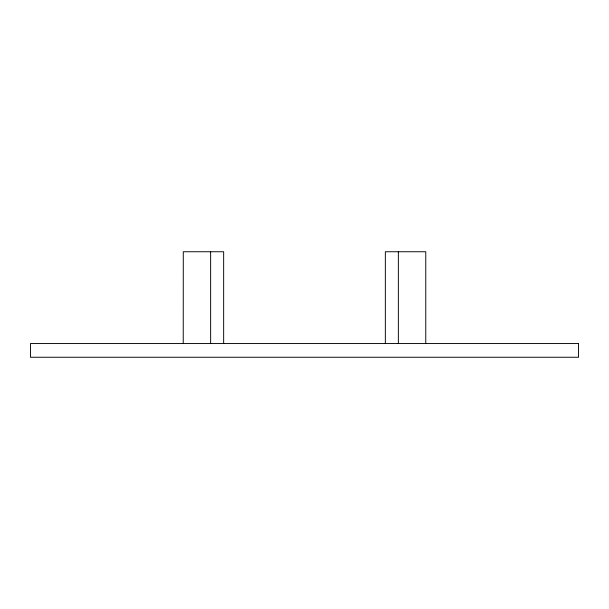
<?xml version="1.0" encoding="UTF-8"?>
<svg xmlns="http://www.w3.org/2000/svg" width="609" height="609" viewBox="0 0 609 609"><rect width="100%" height="100%" fill="white"/><g stroke="black" fill="none" stroke-linecap="round" stroke-linejoin="round"><path stroke-width="0.91" d="M425.767 343.552L425.767 251.745L385.345 251.745L385.345 343.552M398.362 251.745L398.362 343.552M223.655 343.552L223.655 251.745L183.286 251.745L183.233 343.552M210.638 251.745L210.638 343.552M578.55 343.552L30.45 343.552L30.45 357.255L578.55 357.255L578.55 343.552"/></g></svg>
